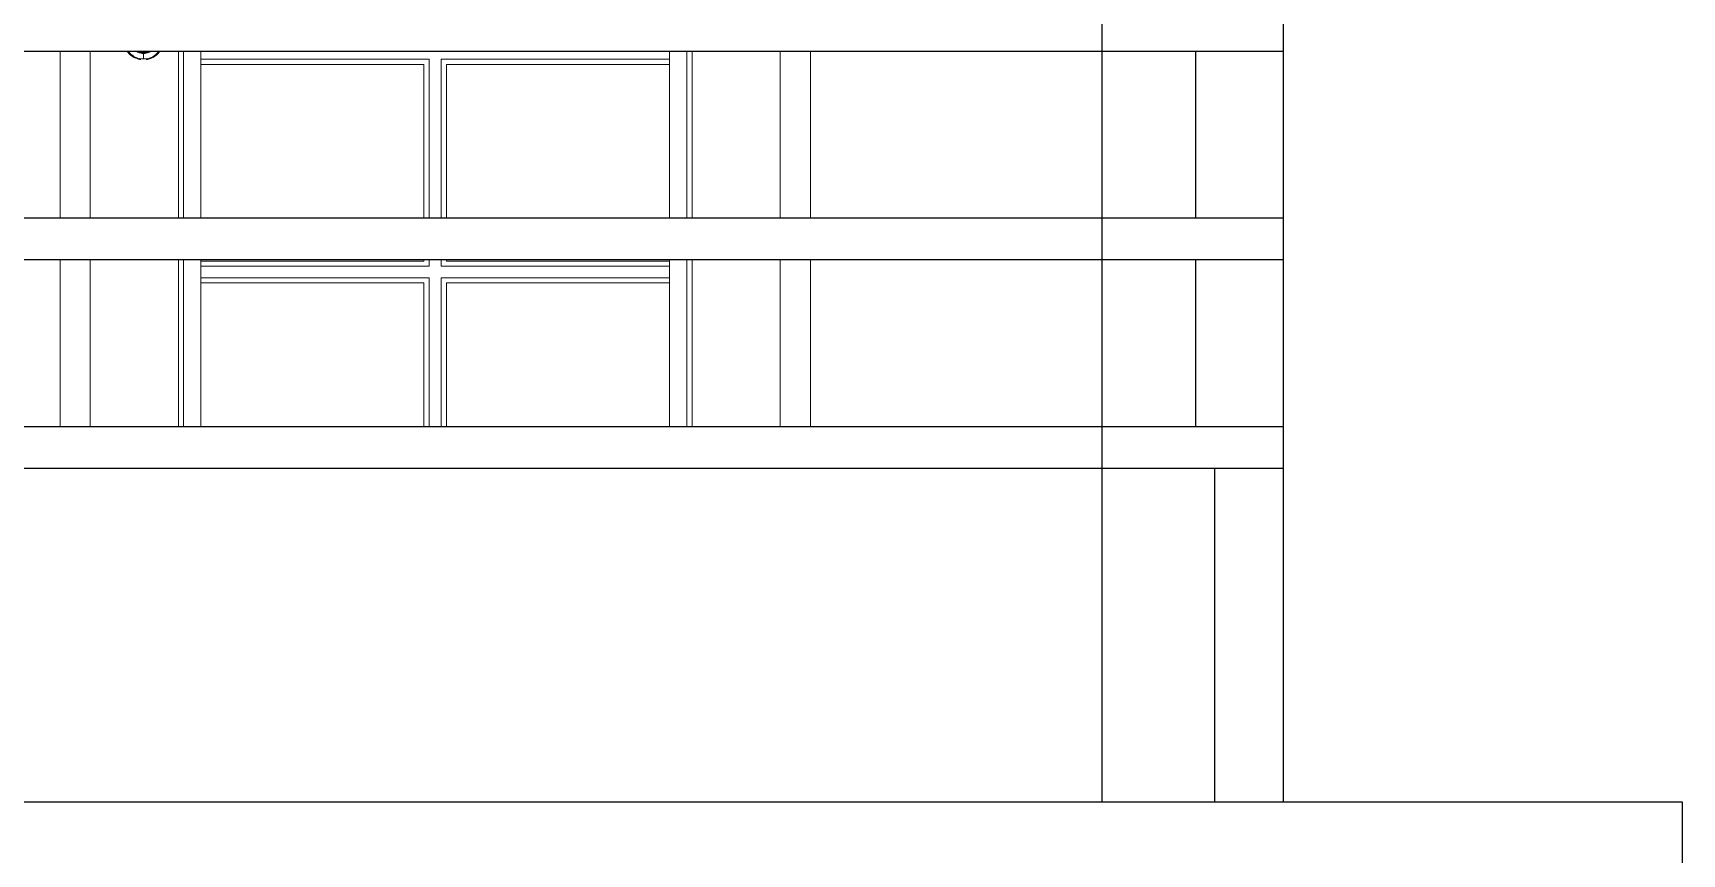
# Model space of a CAD drawing. Header units: inches. Extents: x -10117506 to -5032697, y -6529230 to -3253155.
# Drawn here: x -5059968.9 to -5059889.8, y -3256380.5 to -3256341.1 of the extents above; entities that cross this region are included whole.
import ezdxf

# ---------------------------------------------------------------- set-up
doc = ezdxf.new("R2010")
doc.units = ezdxf.units.IN
doc.header["$LTSCALE"] = 2
doc.header["$MEASUREMENT"] = 0
doc.layers.get('0').update_dxf_attribs({"linetype": 'CONTINUOUS'})
doc.layers.add('window', color=4, linetype='CONTINUOUS', lineweight=13)

msp = doc.modelspace()

# ---------------------------------------------------------------- linework, layer by layer
at = {"ltscale": 0.5}
for p, q in [((-5059917.607, -3256377.996), (-5059917.607, -3256270.996)), ((-5059908.914, -3256377.996), (-5059908.914, -3256339.996)), ((-5060332.938, -3256341.996), (-5059908.914, -3256341.996)), ((-5059913.144, -3256341.996), (-5059913.144, -3256349.996)), ((-5060332.938, -3256349.996), (-5059908.914, -3256349.996)), ((-5060332.938, -3256351.996), (-5059908.914, -3256351.996)), ((-5059913.144, -3256351.996), (-5059913.144, -3256359.996)), ((-5060332.938, -3256359.996), (-5059908.914, -3256359.996)), ((-5060332.938, -3256361.996), (-5059908.914, -3256361.996)), ((-5059912.205, -3256377.996), (-5059912.205, -3256361.996)), ((-5060342.966, -3256377.996), (-5059903.914, -3256377.996)), ((-5059903.914, -3256377.996), (-5059889.798, -3256377.996)), ((-5059889.798, -3256377.996), (-5059889.798, -3256382.996))]:
    msp.add_line(p, q, dxfattribs=at)
at = {"layer": 'window'}
for p, q in [((-5059967.607, -3256349.996), (-5059967.607, -3256341.996)), ((-5059966.16, -3256349.996), (-5059966.16, -3256341.996)), ((-5059964.385, -3256341.996), (-5059964.348, -3256342.051)), ((-5059964.348, -3256342.051), (-5059964.288, -3256342.124)), ((-5059964.336, -3256341.996), (-5059964.316, -3256342.028)), ((-5059964.316, -3256342.028), (-5059964.258, -3256342.098)), ((-5059964.288, -3256342.124), (-5059964.219, -3256342.191)), ((-5059964.258, -3256342.098), (-5059964.192, -3256342.161)), ((-5059963.968, -3256341.996), (-5059963.96, -3256342.003)), ((-5059963.96, -3256342.003), (-5059963.906, -3256342.036)), ((-5059963.906, -3256342.036), (-5059963.85, -3256342.064)), ((-5059963.885, -3256342), (-5059963.891, -3256341.996)), ((-5059963.832, -3256342.026), (-5059963.885, -3256342)), ((-5059963.85, -3256342.064), (-5059963.79, -3256342.086)), ((-5059963.777, -3256342.046), (-5059963.832, -3256342.026)), ((-5059963.79, -3256342.086), (-5059963.729, -3256342.101)), ((-5059963.72, -3256342.06), (-5059963.777, -3256342.046)), ((-5059963.729, -3256342.101), (-5059963.666, -3256342.11)), ((-5059963.662, -3256342.069), (-5059963.72, -3256342.06)), ((-5059963.666, -3256342.11), (-5059963.6, -3256342.113)), ((-5059963.6, -3256342.071), (-5059963.662, -3256342.069)), ((-5059963.537, -3256342.069), (-5059963.6, -3256342.071)), ((-5059963.6, -3256342.113), (-5059963.533, -3256342.11)), ((-5059963.6, -3256342.378), (-5059963.6, -3256342.113)), ((-5059963.479, -3256342.06), (-5059963.537, -3256342.069)), ((-5059963.533, -3256342.11), (-5059963.47, -3256342.101)), ((-5059963.422, -3256342.046), (-5059963.479, -3256342.06)), ((-5059963.47, -3256342.101), (-5059963.409, -3256342.086)), ((-5059963.367, -3256342.026), (-5059963.422, -3256342.046)), ((-5059963.409, -3256342.086), (-5059963.349, -3256342.064)), ((-5059963.314, -3256342), (-5059963.367, -3256342.026)), ((-5059963.349, -3256342.064), (-5059963.293, -3256342.036)), ((-5059963.308, -3256341.996), (-5059963.314, -3256342)), ((-5059963.293, -3256342.036), (-5059963.239, -3256342.003)), ((-5059963.239, -3256342.003), (-5059963.231, -3256341.996)), ((-5059963.007, -3256342.161), (-5059962.941, -3256342.098)), ((-5059962.98, -3256342.191), (-5059962.911, -3256342.124)), ((-5059962.941, -3256342.098), (-5059962.883, -3256342.028)), ((-5059962.911, -3256342.124), (-5059962.851, -3256342.051)), ((-5059962.883, -3256342.028), (-5059962.863, -3256341.996)), ((-5059962.851, -3256342.051), (-5059962.815, -3256341.996)), ((-5059961.93, -3256349.996), (-5059961.93, -3256341.996)), ((-5059961.678, -3256341.996), (-5059961.678, -3256349.996)), ((-5059960.85, -3256349.996), (-5059960.85, -3256341.996)), ((-5059938.363, -3256349.996), (-5059938.363, -3256341.996)), ((-5059937.535, -3256349.996), (-5059937.535, -3256341.996)), ((-5059937.283, -3256341.996), (-5059937.283, -3256349.996)), ((-5059933.053, -3256341.996), (-5059933.053, -3256349.996)), ((-5059931.607, -3256341.996), (-5059931.607, -3256349.996)), ((-5059964.219, -3256342.191), (-5059964.144, -3256342.25)), ((-5059964.192, -3256342.161), (-5059964.12, -3256342.218)), ((-5059964.144, -3256342.25), (-5059964.063, -3256342.301)), ((-5059964.12, -3256342.218), (-5059964.043, -3256342.267)), ((-5059964.063, -3256342.301), (-5059963.976, -3256342.343)), ((-5059964.043, -3256342.267), (-5059963.96, -3256342.307)), ((-5059963.976, -3256342.343), (-5059963.886, -3256342.376)), ((-5059963.96, -3256342.307), (-5059963.873, -3256342.339)), ((-5059963.886, -3256342.376), (-5059963.792, -3256342.4)), ((-5059963.873, -3256342.339), (-5059963.784, -3256342.361)), ((-5059963.792, -3256342.4), (-5059963.73, -3256342.409)), ((-5059963.784, -3256342.361), (-5059963.692, -3256342.375)), ((-5059963.692, -3256342.375), (-5059963.6, -3256342.378)), ((-5059963.6, -3256342.378), (-5059963.507, -3256342.375)), ((-5059963.507, -3256342.375), (-5059963.415, -3256342.361)), ((-5059963.469, -3256342.409), (-5059963.407, -3256342.4)), ((-5059963.415, -3256342.361), (-5059963.326, -3256342.339)), ((-5059963.407, -3256342.4), (-5059963.313, -3256342.376)), ((-5059963.326, -3256342.339), (-5059963.239, -3256342.307)), ((-5059963.313, -3256342.376), (-5059963.223, -3256342.343)), ((-5059963.239, -3256342.307), (-5059963.156, -3256342.267)), ((-5059963.223, -3256342.343), (-5059963.136, -3256342.301)), ((-5059963.156, -3256342.267), (-5059963.079, -3256342.218)), ((-5059963.136, -3256342.301), (-5059963.055, -3256342.25)), ((-5059963.079, -3256342.218), (-5059963.007, -3256342.161)), ((-5059963.055, -3256342.25), (-5059962.98, -3256342.191)), ((-5059949.895, -3256342.392), (-5059960.85, -3256342.392)), ((-5059950.147, -3256342.637), (-5059960.85, -3256342.637)), ((-5059950.147, -3256342.637), (-5059950.147, -3256349.996)), ((-5059949.895, -3256349.996), (-5059949.895, -3256342.392)), ((-5059938.363, -3256342.392), (-5059949.319, -3256342.392)), ((-5059949.319, -3256342.392), (-5059949.319, -3256349.996)), ((-5059938.363, -3256342.637), (-5059949.067, -3256342.637)), ((-5059949.067, -3256342.637), (-5059949.067, -3256349.996)), ((-5059967.607, -3256359.996), (-5059967.607, -3256351.996)), ((-5059966.16, -3256359.996), (-5059966.16, -3256351.996)), ((-5059961.93, -3256359.996), (-5059961.93, -3256351.996)), ((-5059961.678, -3256351.996), (-5059961.678, -3256359.996)), ((-5059960.85, -3256359.996), (-5059960.85, -3256351.996)), ((-5059950.147, -3256352.066), (-5059960.85, -3256352.066)), ((-5059960.85, -3256352.311), (-5059949.895, -3256352.311)), ((-5059950.147, -3256351.996), (-5059950.147, -3256352.066)), ((-5059949.895, -3256352.311), (-5059949.895, -3256351.996)), ((-5059949.319, -3256351.996), (-5059949.319, -3256352.311)), ((-5059949.319, -3256352.311), (-5059938.363, -3256352.311)), ((-5059949.067, -3256351.996), (-5059949.067, -3256352.066)), ((-5059938.363, -3256352.066), (-5059949.067, -3256352.066)), ((-5059938.363, -3256359.996), (-5059938.363, -3256351.996)), ((-5059937.535, -3256359.996), (-5059937.535, -3256351.996)), ((-5059937.283, -3256351.996), (-5059937.283, -3256359.996)), ((-5059933.053, -3256351.996), (-5059933.053, -3256359.996)), ((-5059931.607, -3256351.996), (-5059931.607, -3256359.996)), ((-5059949.895, -3256352.869), (-5059960.85, -3256352.869)), ((-5059950.147, -3256353.114), (-5059960.85, -3256353.114)), ((-5059950.147, -3256353.114), (-5059950.147, -3256359.996)), ((-5059949.895, -3256359.996), (-5059949.895, -3256352.869)), ((-5059938.363, -3256352.869), (-5059949.319, -3256352.869)), ((-5059949.319, -3256352.869), (-5059949.319, -3256359.996)), ((-5059938.363, -3256353.114), (-5059949.067, -3256353.114)), ((-5059949.067, -3256353.114), (-5059949.067, -3256359.996))]:
    msp.add_line(p, q, dxfattribs=at)

doc.saveas('drawing.dxf')
